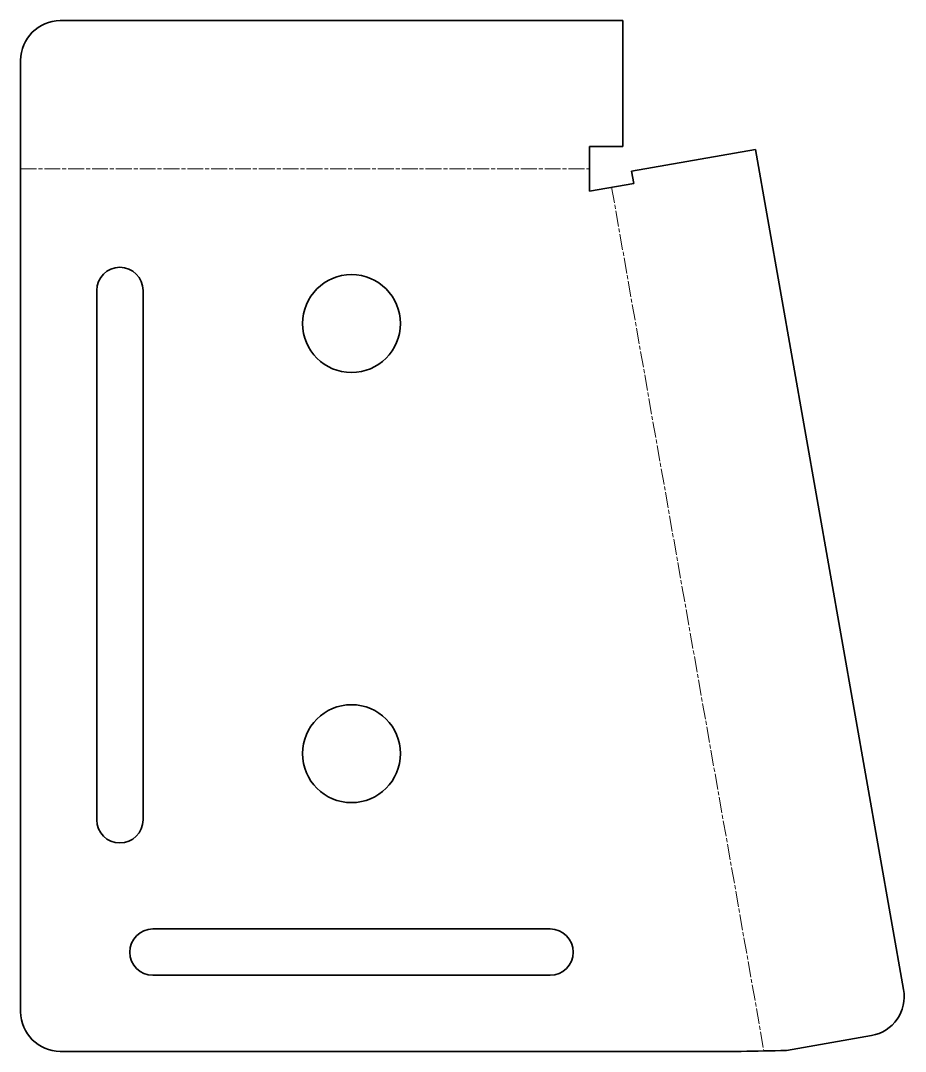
# Model space of a CAD drawing. Header units: millimetres. Extents: x 0 to 134, y 0 to 156.
import ezdxf

# ---------------------------------------------------------------- set-up
doc = ezdxf.new("R2010")
doc.units = ezdxf.units.MM
doc.linetypes.add('Chain', pattern=[13.68, 9.12, -1.14, 2.28, -1.14])
doc.layers.add('SIMUMAK Bend Centerline (ISO)', color=7, linetype='Chain', lineweight=9)
doc.layers.add('SIMUMAK Visible (ISO)', color=7, linetype='Continuous', lineweight=35)

# ---------------------------------------------------------------- blocks, each defined once
blk = doc.blocks.new('SIL-026-USUD-03_Chapas_3_SIL-026-USUD-03 (desplegada)')
at = {"layer": 'SIMUMAK Bend Centerline (ISO)', "ltscale": 0.263158}
for p, q in [((-66.76, 55.5), (19.21, 55.5)), ((22.55, 52.7), (45.56, -77.82))]:
    blk.add_line(p, q, dxfattribs=at)
at = {"layer": 'SIMUMAK Visible (ISO)'}
for p, q in [((-60.76, 77.89), (24.24, 77.89)), ((24.24, 77.89), (24.24, 58.89)), ((-66.76, -71.89), (-66.76, 71.89)), ((24.24, 58.89), (19.21, 58.89)), ((19.21, 58.89), (19.21, 52.11)), ((44.27, 58.44), (25.56, 55.14)), ((44.27, 58.44), (66.67, -68.55)), ((25.89, 53.29), (25.56, 55.14)), ((19.21, 52.11), (25.89, 53.29)), ((-55.26, -42.89), (-55.26, 37.11)), ((-48.26, 37.11), (-48.26, -42.89)), ((-46.76, -59.39), (13.24, -59.39)), ((13.24, -66.39), (-46.76, -66.39)), ((61.8, -75.5), (49, -77.76)), ((42.13, -77.89), (-60.76, -77.89))]:
    blk.add_line(p, q, dxfattribs=at)
for centre in [(-16.76, 32.11), (-16.76, -32.89)]:
    blk.add_circle(centre, 7.4, dxfattribs=at)
at = {"layer": 'SIMUMAK Visible (ISO)', "extrusion": (0, 0, -1)}
for centre, radius, start, end in [((60.76, 71.89), 6, 0, 90), ((51.76, 37.11), 3.5, 0, 180), ((51.76, -42.89), 3.5, 180, 0), ((46.76, -62.89), 3.5, 270, 90), ((-13.24, -62.89), 3.5, 90, 270), ((-60.76, -69.59), 6, 170, 260), ((60.76, -71.89), 6, 270, 360)]:
    blk.add_arc(centre, radius, start, end, dxfattribs=at)
at = {"layer": 'SIMUMAK Visible (ISO)'}
blk.add_open_spline([(49, -77.76), (46.71, -77.8), (44.42, -77.85), (42.13, -77.89)], degree=3, dxfattribs=at)

msp = doc.modelspace()

# ---------------------------------------------------------------- block references
msp.add_blockref('SIL-026-USUD-03_Chapas_3_SIL-026-USUD-03 (desplegada)', (66.76, 77.89))

doc.saveas('drawing.dxf')
